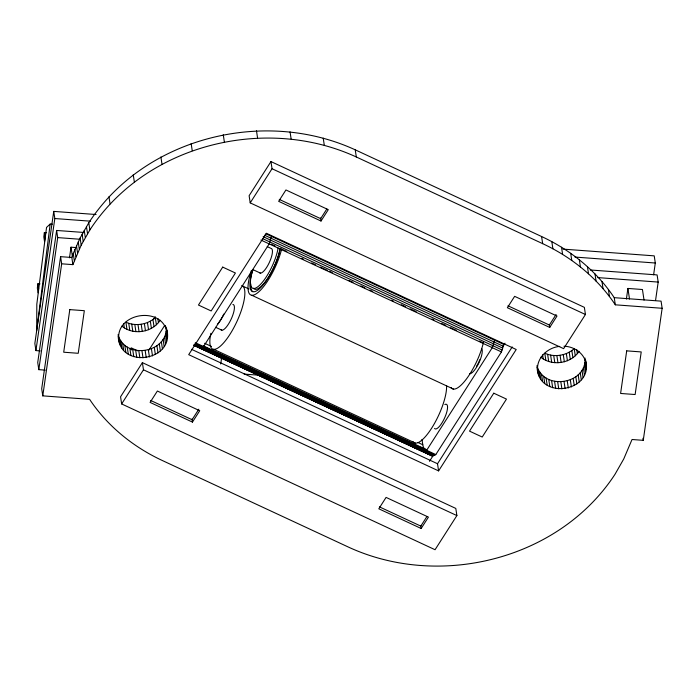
<?xml version="1.0" encoding="UTF-8"?>
<svg xmlns="http://www.w3.org/2000/svg" width="697" height="697" viewBox="0 0 697 697"><rect width="100%" height="100%" fill="white"/><g stroke="black" fill="none" stroke-linecap="round" stroke-linejoin="round"><path stroke-width="1.05" d="M118.377 335.815C125.878 359.382 166.33 353.152 166.348 328.409M118.22 336.189C119.126 369.846 175.905 361.037 166.574 328.679M537.256 366.84C544.627 389.963 584.121 384.526 585.166 360.375M537.099 367.214C538.014 400.871 594.794 392.062 585.463 359.704M37.882 283.775L37.342 288.035L38.065 292.801L38.605 288.541L37.882 283.775L40.051 283.906M44.364 232.598L43.824 236.867L44.547 241.632L45.078 237.363L44.364 232.598L46.533 232.737M50.175 224.051L36.68 330.666L36.819 304.18L46.542 227.422L50.175 224.051L52.353 224.181M96.09 214.528L53.739 211.391L34.85 343.438L35.93 350.591L40.278 350.913M35.93 350.591L54.819 218.536L53.739 211.391M83.623 232.45L56.623 230.454L37.734 362.501L38.814 369.654L45.288 370.133M38.814 369.654L57.703 237.599L56.623 230.454M60.587 256.662L41.698 388.717L42.778 395.861L89.608 399.337C107.408 426.085 133.223 446.977 162.253 460.482L348.613 547.171C439.92 589.235 559.464 559.525 615.05 474.221L623.737 458.983L632.031 439.502L643.261 440.338L662.15 308.283L661.07 301.139L614.24 297.671C596.44 270.915 570.625 250.023 541.586 236.518L355.235 149.829C263.928 107.765 144.384 137.475 88.789 222.779L80.111 238.017L73.255 253.569L71.817 257.498L72.897 264.642L61.667 263.815L60.587 256.662L71.817 257.498M42.778 395.861L61.667 263.815M69.491 257.846L71.016 247.2L76.2 247.583M626.385 299.091L627.91 288.436L642.442 289.516L644.037 300.102M653.612 274.818L655.302 263.013L654.222 255.86L563.01 249.108M655.572 300.32L658.186 282.076L657.105 274.923L590.237 269.974M220.722 363.991L221.629 357.77M492.265 346.627L492.274 347.681L426.642 450.314L423.367 451.656L421.005 450.732M271.516 236.422L269.164 243.898L203.541 346.531L200.257 347.881L197.896 346.949M494.626 340.206L492.274 347.681M194.367 345.573L432.515 455.916L435.799 454.575L501.431 351.933L503.783 344.466L266.027 233.87M72.897 264.642L81.192 245.17L89.878 229.932C145.464 144.627 265.008 114.918 356.315 156.982L542.667 243.662C571.706 257.167 597.521 278.059 615.32 304.816L662.15 308.283M153.488 319.392L155.222 316.682M148.897 350.138L164.675 325.455M142.388 362.64L120.564 396.785L121.644 403.938L435.059 549.724L456.883 515.58L455.803 508.427L142.388 362.64L143.469 369.793L121.644 403.938M270.959 161.573L249.125 195.718L250.206 202.871L563.62 348.657L585.445 314.513L584.365 307.36L270.959 161.573L272.039 168.726L250.206 202.871M198.802 409.217L192.084 419.725L150.718 400.479M326.806 209.022L320.655 218.658L279.279 199.412M192.45 422.103L199.725 410.725L157.374 391.026L150.09 402.404L192.45 422.103L191.989 419.045M321.012 221.036L328.287 209.658L285.936 189.959L278.661 201.337L321.012 221.036L320.55 217.969M429.5 461.301L433.011 455.812M502.668 346.871L505.003 343.212M438.596 470.893L516.216 349.493L266.332 233.251L188.704 354.66L438.596 470.893L437.516 463.74L512.217 346.906M426.956 516.477L420.796 526.104L379.429 506.867M556.075 314.53L549.358 325.037L507.991 305.791M421.154 528.492L428.428 517.113L386.077 497.405L378.802 508.793L421.154 528.492L420.692 525.425M549.715 327.424L556.999 316.037L514.639 296.338L507.364 307.717L549.715 327.424L549.253 324.358M121.905 326.161C133.249 335.527 152.225 332.608 160.205 320.245M540.794 357.186C552.137 366.552 571.104 363.634 579.094 351.271M126.976 329.341L125.896 322.197C135.479 326.579 147.52 324.715 155.309 317.614L156.389 324.758M545.864 360.366L544.784 353.222C554.368 357.605 566.4 355.74 574.189 348.639L575.278 355.784M559.717 346.392C547.528 347.428 535.74 358.432 537.718 371.301M54.819 218.536L90.654 221.193M574.947 257.062L655.302 263.013M57.703 237.599L79.301 239.202M597.791 277.598L658.186 282.076M244.15 374.097L259.145 375.204M563.96 346.235C574.075 346.409 584.452 353.362 586.081 363.782M426.642 450.314L426.398 449.635A34.963 10.429 -65.1 0 1 425.501 449.408M272.039 168.726L585.445 314.513M264.625 235.246L503.295 346.27M263.152 236.675L502.737 348.117M262.525 238.566L502.11 350.016M271.037 244.159L274.993 245.997M279.924 248.298L286.833 251.512M301.644 258.395L303.613 259.319M311.515 262.987L315.462 264.825M320.402 267.125L327.311 270.331M329.289 271.255L332.242 272.632M349.031 280.438L352.978 282.276M360.872 285.953L364.827 287.783M369.758 290.083L372.721 291.459M391.479 300.18L393.457 301.104M401.35 304.772L405.297 306.61M410.237 308.91L416.161 311.664M431.957 319.008L433.926 319.932M441.828 323.6L445.775 325.438M450.715 327.738L456.631 330.491M479.344 341.051L483.291 342.889M260.922 240.064L501.431 351.933M267.221 246.616L270.994 248.367A13.522 4.034 -65.1 0 1 269.173 262.804A13.522 4.034 -65.1 0 1 259.467 272.562M252.837 269.591L260.382 273.102M242.077 285.787L248.968 288.994M251.783 295.267L453.494 389.092M215.626 327.302L221.855 330.195M204.613 343.272L211.522 346.487M417.851 442.456L422.791 444.756A34.963 10.429 -65.1 0 0 425.092 449.208M213.657 349.293L415.368 443.118M426.547 449.661L203.289 345.851L203.541 346.531M195.299 342.706L435.799 454.575M195.326 343.673L434.911 455.115M194.472 344.083L434.057 455.524M194.594 344.771L433.264 455.794M198.462 346.827L200.44 347.742M205.371 350.042L211.296 352.795M245.849 368.87L249.796 370.708M286.328 387.698L290.274 389.536M316.926 401.934L318.904 402.849M326.797 406.525L330.753 408.364M335.684 410.655L338.646 412.032M357.404 420.761L359.382 421.676M367.275 425.353L371.222 427.191M376.162 429.483L379.124 430.859M404.791 442.804L408.738 444.642M416.64 448.31L420.587 450.149M193.844 344.902L432.515 455.916M194.236 345.25L274.897 382.766M276.875 383.69L429.247 454.566M193.81 345.268L431.835 455.899M191.562 349.336L437.516 463.74M137.631 350.835L131.149 347.812L131.472 349.929M143.469 369.793L456.883 515.58M431.208 455.733L430.162 454.993M167.193 332.765C162.357 305.216 115.049 312.613 118.838 340.275M627.91 288.436L629.513 299.03M642.956 438.291L643.261 440.338M614.24 297.671L615.32 304.816M608.385 289.438L609.466 296.582M601.964 281.501L603.044 288.654M594.977 273.904L596.057 281.048M587.432 266.646L588.512 273.79M579.338 259.772L580.418 266.916M570.695 253.29L571.775 260.443M585.384 360.445L586.308 366.578M584.983 358.023L585.445 361.09M585.036 362.274L586.116 369.427M584.408 365.097L585.489 372.242M583.38 367.789L584.461 374.942M581.978 370.334L583.058 377.478M561.521 247.243L562.601 254.388M576.724 349.546L577.343 353.632M580.226 372.695L581.307 379.839M578.153 374.847L579.242 382M571.828 350.556L572.908 357.7M575.792 376.763L576.872 383.916M569.205 352.203L570.285 359.356M573.169 378.419L574.25 385.563M551.815 241.641L552.895 248.785M566.339 353.562L567.419 360.715M570.303 379.778L571.383 386.922M563.263 354.607L564.343 361.752M567.227 380.815L568.308 387.968M560.066 355.278L561.146 362.431M564.03 381.494L565.11 388.638M541.586 236.518L542.667 243.662M556.868 355.583L557.948 362.728M560.832 381.79L561.913 388.943M553.706 355.514L554.786 362.667M557.67 381.729L558.75 388.874M550.604 355.095L551.684 362.24M554.568 381.303L555.648 388.456M547.624 354.32L548.705 361.473M551.588 380.536L552.669 387.68M548.748 379.429L549.828 386.574M542.597 354.851L543.216 358.938M546.099 378.001L547.18 385.145M543.677 376.249L544.758 383.394M541.517 374.193L542.597 381.337M539.705 371.893L540.785 379.037M538.284 369.427L539.365 376.58M537.038 365.498L538.337 373.984M421.981 439.441L422.791 444.756M355.235 149.829L356.315 156.982M323.216 138.111L324.297 145.264M290.048 131.829L291.128 138.982M256.479 130.775L257.559 137.928M223.267 134.748L224.347 141.9M191.152 143.547L192.233 150.691M160.894 156.947L161.974 164.1M166.095 327.006L167.428 335.553M165.215 325.455L165.529 327.494M166.147 331.258L167.228 338.402M165.52 334.072L166.6 341.225M164.492 336.764L165.572 343.917M163.089 339.308L164.17 346.461M157.836 318.52L158.454 322.606M161.338 341.669L162.418 348.822M159.273 343.821L160.354 350.974M133.249 174.764L134.329 181.908M152.948 319.531L154.028 326.675M156.912 345.738L157.992 352.891M150.317 321.186L151.397 328.331M154.281 347.394L155.361 354.546M147.45 322.545L148.531 329.69M151.415 348.753L152.495 355.906M144.375 323.582L145.455 330.726M148.339 349.789L149.419 356.942M141.186 324.262L142.266 331.406M145.15 350.469L146.231 357.622M137.98 324.558L139.069 331.711M141.944 350.774L143.033 357.918M134.817 324.497L135.898 331.641M138.781 350.704L139.862 357.857M131.724 324.07L132.805 331.223M135.688 350.286L136.769 357.43M128.736 323.303L129.816 330.448M132.7 349.511L133.78 356.664M108.967 196.772L110.048 203.925M129.86 348.404L130.94 355.557M123.709 323.826L124.327 327.912M127.211 346.975L128.292 354.12M124.789 345.224L125.869 352.377M122.628 343.168L123.709 350.321M120.816 340.868L121.897 348.021M119.396 338.402L120.476 345.555M118.15 334.473L119.457 342.959M88.789 222.779L89.878 229.932M86.445 226.551L87.526 233.704M84.224 230.35L85.304 237.503M82.107 234.175L83.187 241.328M80.111 238.017L81.192 245.17M78.23 241.885L79.31 249.029M76.461 245.762L77.541 252.906M74.806 249.657L75.886 256.81M73.255 253.569L74.335 260.722M71.016 247.2L72.453 256.731M444.834 404.521A13.522 4.034 -65.1 0 1 445.008 417.05A13.522 4.034 -65.1 0 1 434.579 428.411M479.719 359.791A9.157 2.727 -65.1 0 1 479.161 361.255M478.848 361.978A9.157 2.727 -65.1 0 1 477.793 364.113M477.41 364.792A9.157 2.727 -65.1 0 1 476.626 366.056M241.99 285.552A34.963 10.429 -65.1 0 1 229.522 335.004A34.963 10.429 -65.1 0 1 210.851 333.314M446.585 385.964A34.963 10.429 -65.1 0 1 433.011 425.98A34.963 10.429 -65.1 0 1 413.016 441.724M232.903 304.432A14.079 4.199 -65.1 0 1 231.003 319.47A14.079 4.199 -65.1 0 1 220.905 329.629M223.763 314.068A14.079 4.199 -65.1 0 1 217.368 324.419M483.509 342.149A34.963 10.429 -65.1 0 1 467.504 377.521A34.963 10.429 -65.1 0 1 451.142 387.689M281.579 249.247A34.963 10.429 -65.1 0 1 256.749 293.463A34.963 10.429 -65.1 0 1 251.434 270.41M280.368 248.341A31.156 9.296 -65.1 0 1 258.43 289.63A31.156 9.296 -65.1 0 1 252.88 269.878M278.129 247.932A28.072 8.381 -65.1 0 1 258.709 286.066A28.072 8.381 -65.1 0 1 252.88 269.451M279.941 248.777A28.072 8.381 -65.1 0 1 267.448 278.713A28.072 8.381 -65.1 0 1 253.386 288.209M481.688 348.509A14.079 4.199 -65.1 0 1 478.839 362.989A14.079 4.199 -65.1 0 1 469.691 373.705M252.732 291.651A31.156 9.296 -65.1 0 1 250.728 283.845M69.796 309.616L63.706 352.212L78.23 353.292L84.328 310.688L69.796 309.616M626.699 350.861L620.6 393.457L635.133 394.528L641.223 351.933L626.699 350.861M222.709 267.108L198.453 305.042L211.156 310.958L235.412 273.015L222.709 267.108M493.772 393.195L469.517 431.129L482.219 437.036L506.475 399.102L493.772 393.195"/></g></svg>
